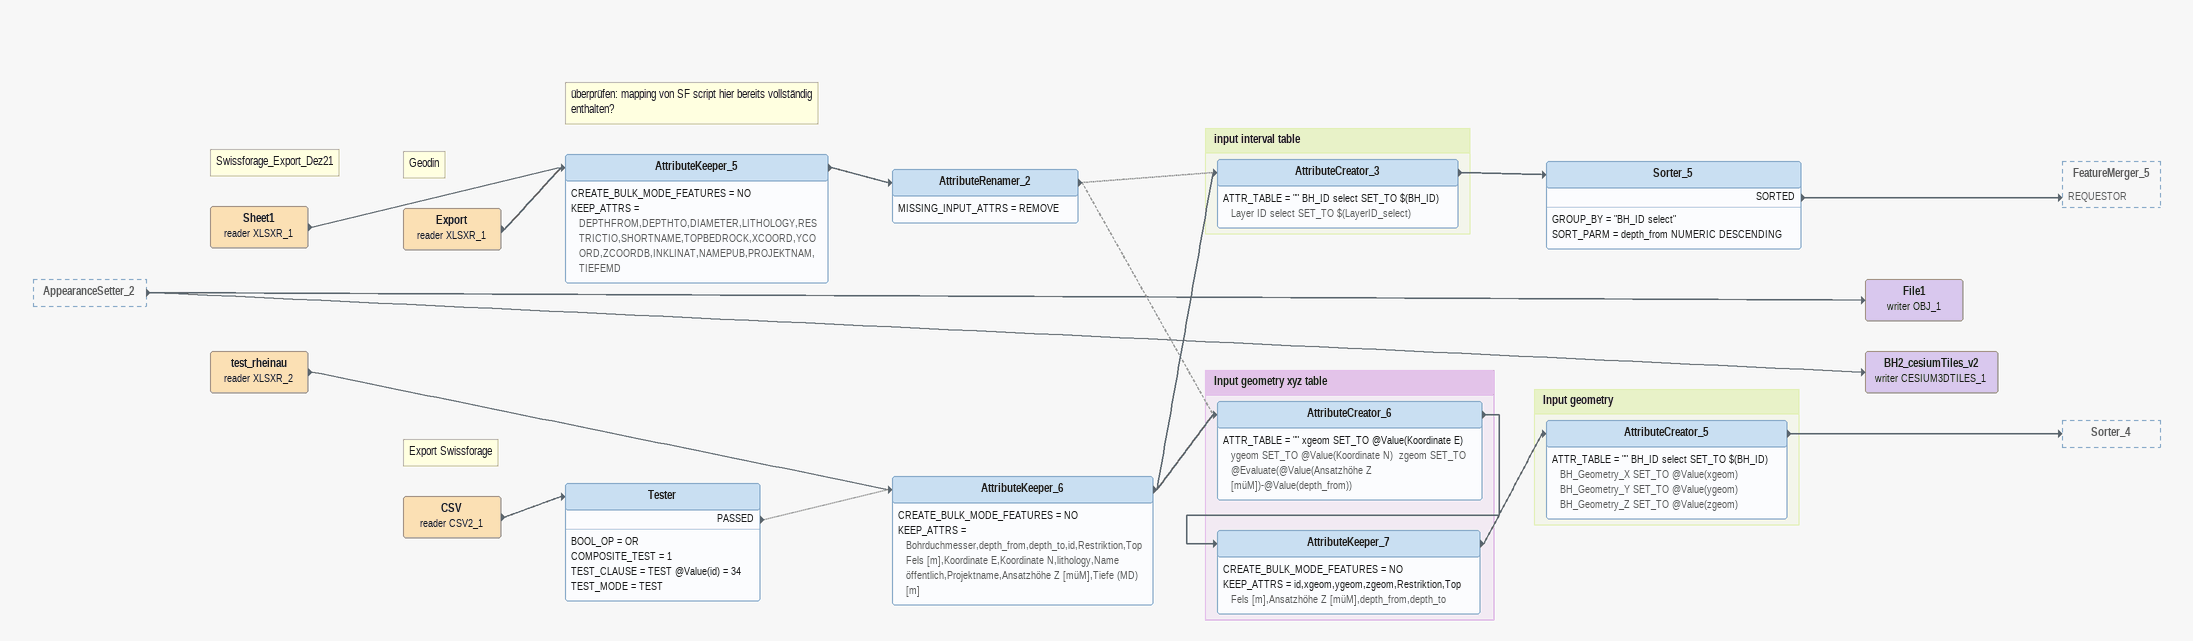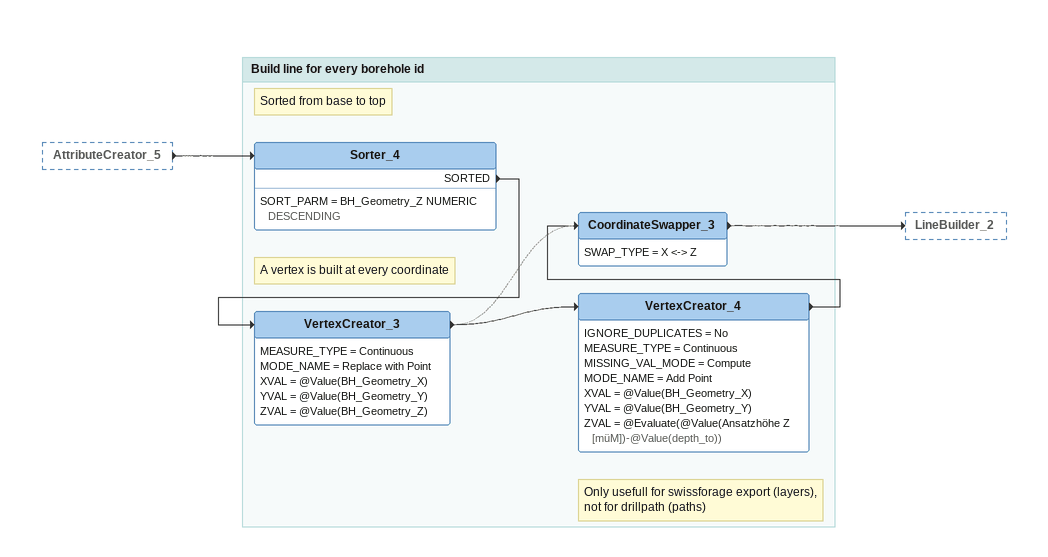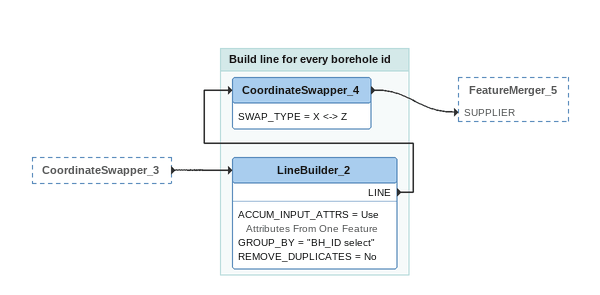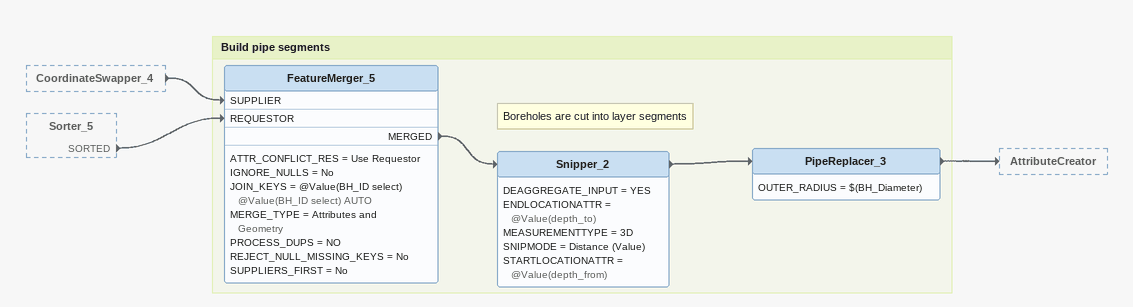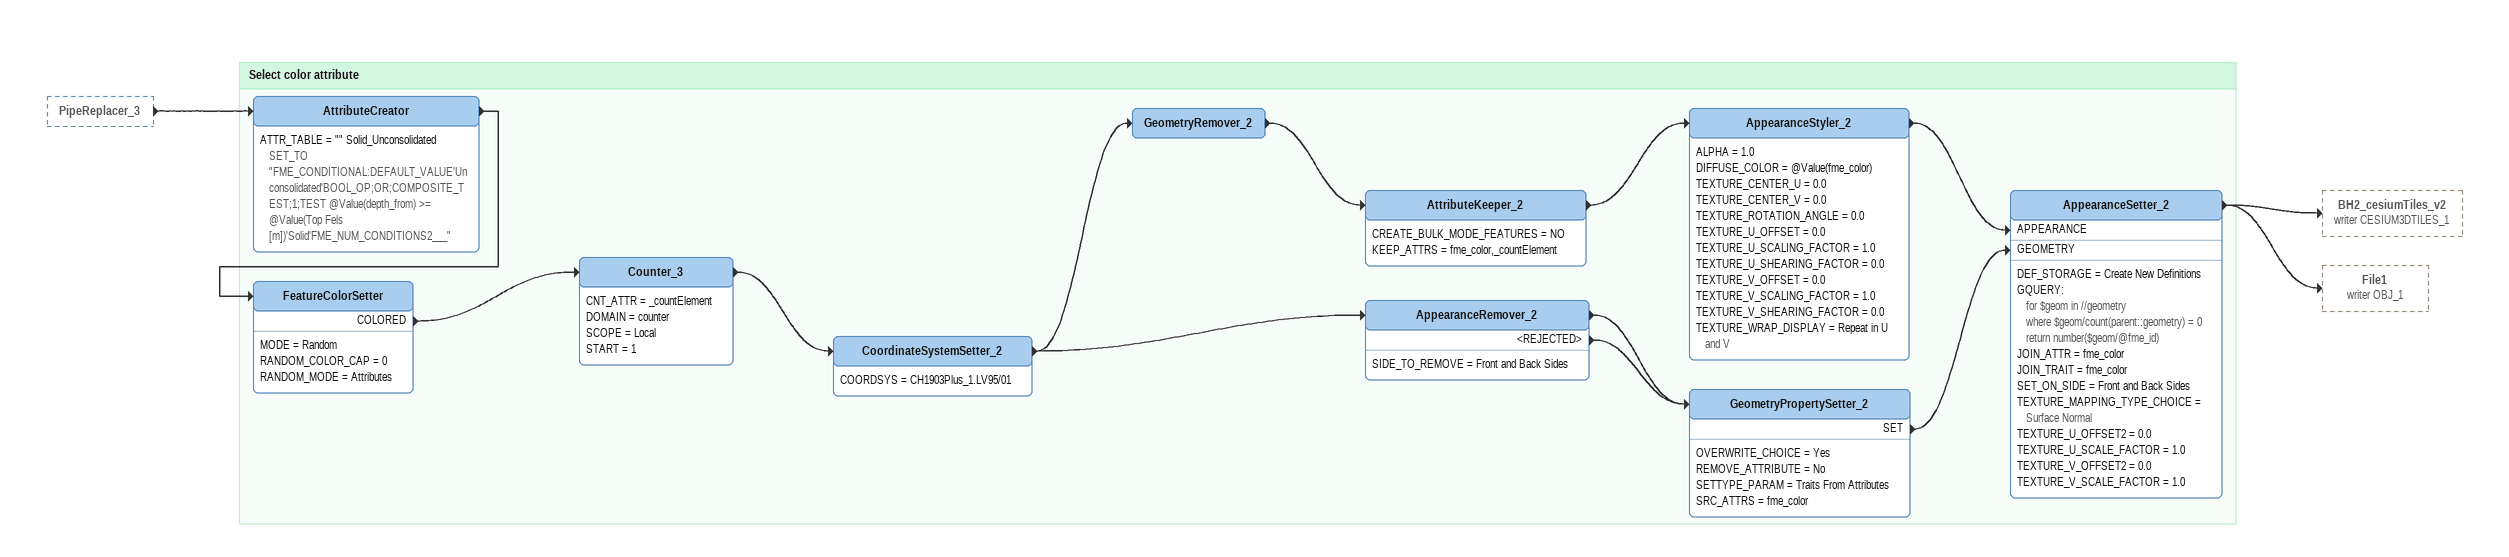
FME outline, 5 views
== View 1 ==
AppearanceSetter_2 [outside]
    -> BH2_cesiumTiles_v2 (writer CESIUM3DTILES_1)
    -> File1 (writer OBJ_1)
Note: Swissforage_Export_Dez21
Sheet1 (reader XLSXR_1)
    -> AttributeKeeper_5
test_rheinau (reader XLSXR_2)
    -> AttributeKeeper_6
Note: Geodin
Export (reader XLSXR_1)
    -> AttributeKeeper_5
Note: überprüfen: mapping von SF script hier bereits vollständig enthalten?
AttributeKeeper_5
    CREATE_BULK_MODE_FEATURES = NO
    KEEP_ATTRS = DEPTHFROM,DEPTHTO,DIAMETER,LITHOLOGY,RESTRICTIO,SHORTNAME,TOPBEDROCK,XCOORD,YCOORD,ZCOORDB,INKLINAT,NAMEPUB,PROJEKTNAM,TIEFEMD
    -> AttributeRenamer_2
AttributeRenamer_2
    MISSING_INPUT_ATTRS = REMOVE
    -> AttributeCreator_6 [off]
    -> AttributeCreator_3 [off]
Note: Export Swissforage
CSV (reader CSV2_1)
    -> Tester
Tester
    BOOL_OP = OR
    COMPOSITE_TEST = 1
    TEST_CLAUSE = TEST @Value(id) = 34
    TEST_MODE = TEST
    PASSED -> AttributeKeeper_6 [off]
AttributeKeeper_6
    CREATE_BULK_MODE_FEATURES = NO
    KEEP_ATTRS = Bohrduchmesser,depth_from,depth_to,id,Restriktion,Top Fels [m],Koordinate E,Koordinate N,lithology,Name öffentlich,Projektname,Ansatzhöhe Z [müM],Tiefe (MD) [m]
    -> AttributeCreator_6
    -> AttributeCreator_3
Sorter_5
    GROUP_BY = "BH_ID select"
    SORT_PARM = depth_from NUMERIC DESCENDING
    SORTED -> FeatureMerger_5 [REQUESTOR]
File1 (writer OBJ_1)
BH2_cesiumTiles_v2 (writer CESIUM3DTILES_1)

Bookmark: input interval table
AttributeCreator_3
    ATTR_TABLE = "" BH_ID select SET_TO $(BH_ID)  Layer ID select SET_TO $(LayerID_select)
    -> Sorter_5

Bookmark: Input geometry xyz table
AttributeCreator_6
    ATTR_TABLE = "" xgeom SET_TO @Value(Koordinate E)  ygeom SET_TO @Value(Koordinate N)  zgeom SET_TO @Evaluate(@Value(Ansatzhöhe Z [müM])-@Value(depth_from))
    -> AttributeKeeper_7
AttributeKeeper_7
    CREATE_BULK_MODE_FEATURES = NO
    KEEP_ATTRS = id,xgeom,ygeom,zgeom,Restriktion,Top Fels [m],Ansatzhöhe Z [müM],depth_from,depth_to
    -> AttributeCreator_5

Bookmark: Input geometry
AttributeCreator_5
    ATTR_TABLE = "" BH_ID select SET_TO $(BH_ID)  BH_Geometry_X SET_TO @Value(xgeom)  BH_Geometry_Y SET_TO @Value(ygeom)  BH_Geometry_Z SET_TO @Value(zgeom)
    -> Sorter_4

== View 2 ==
AttributeCreator_5 [outside]
    -> Sorter_4

Bookmark: Build line for every borehole id
Note: Sorted from base to top
Sorter_4
    SORT_PARM = BH_Geometry_Z NUMERIC DESCENDING
    SORTED -> VertexCreator_3
Note: A vertex is built at every coordinate
VertexCreator_3
    MEASURE_TYPE = Continuous
    MODE_NAME = Replace with Point
    XVAL = @Value(BH_Geometry_X)
    YVAL = @Value(BH_Geometry_Y)
    ZVAL = @Value(BH_Geometry_Z)
    -> CoordinateSwapper_3 [off]
    -> VertexCreator_4
Note: Only usefull for swissforage export (layers), not for drillpath (paths)
VertexCreator_4
    IGNORE_DUPLICATES = No
    MEASURE_TYPE = Continuous
    MISSING_VAL_MODE = Compute
    MODE_NAME = Add Point
    XVAL = @Value(BH_Geometry_X)
    YVAL = @Value(BH_Geometry_Y)
    ZVAL = @Evaluate(@Value(Ansatzhöhe Z [müM])-@Value(depth_to))
    -> CoordinateSwapper_3
CoordinateSwapper_3
    SWAP_TYPE = X <-> Z
    -> LineBuilder_2

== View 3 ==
CoordinateSwapper_3 [outside]
    -> LineBuilder_2

Bookmark: Build line for every borehole id
LineBuilder_2
    ACCUM_INPUT_ATTRS = Use Attributes From One Feature
    GROUP_BY = "BH_ID select"
    REMOVE_DUPLICATES = No
    LINE -> CoordinateSwapper_4
CoordinateSwapper_4
    SWAP_TYPE = X <-> Z
    -> FeatureMerger_5 [SUPPLIER]

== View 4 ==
CoordinateSwapper_4 [outside]
    -> FeatureMerger_5 [SUPPLIER]
Sorter_5 [outside]
    SORTED -> FeatureMerger_5 [REQUESTOR]

Bookmark: Build pipe segments
FeatureMerger_5
    ATTR_CONFLICT_RES = Use Requestor
    IGNORE_NULLS = No
    JOIN_KEYS = @Value(BH_ID select) @Value(BH_ID select) AUTO
    MERGE_TYPE = Attributes and Geometry
    PROCESS_DUPS = NO
    REJECT_NULL_MISSING_KEYS = No
    SUPPLIERS_FIRST = No
    MERGED -> Snipper_2
Note: Boreholes are cut into layer segments
Snipper_2
    DEAGGREGATE_INPUT = YES
    ENDLOCATIONATTR = @Value(depth_to)
    MEASUREMENTTYPE = 3D
    SNIPMODE = Distance (Value)
    STARTLOCATIONATTR = @Value(depth_from)
    -> PipeReplacer_3
PipeReplacer_3
    OUTER_RADIUS = $(BH_Diameter)
    -> AttributeCreator

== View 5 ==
PipeReplacer_3 [outside]
    -> AttributeCreator

Bookmark: Select color attribute
AttributeCreator
    ATTR_TABLE = "" Solid_Unconsolidated SET_TO "FME_CONDITIONAL:DEFAULT_VALUE'Unconsolidated'BOOL_OP;OR;COMPOSITE_TEST;1;TEST @Value(depth_from) >= @Value(Top Fels [m])'Solid'FME_NUM_CONDITIONS2___"
    -> FeatureColorSetter
FeatureColorSetter
    MODE = Random
    RANDOM_COLOR_CAP = 0
    RANDOM_MODE = Attributes
    COLORED -> Counter_3
Counter_3
    CNT_ATTR = _countElement
    DOMAIN = counter
    SCOPE = Local
    START = 1
    -> CoordinateSystemSetter_2
CoordinateSystemSetter_2
    COORDSYS = CH1903Plus_1.LV95/01
    -> AppearanceRemover_2
    -> GeometryRemover_2
GeometryRemover_2
    -> AttributeKeeper_2
AttributeKeeper_2
    CREATE_BULK_MODE_FEATURES = NO
    KEEP_ATTRS = fme_color,_countElement
    -> AppearanceStyler_2
AppearanceStyler_2
    ALPHA = 1.0
    DIFFUSE_COLOR = @Value(fme_color)
    TEXTURE_CENTER_U = 0.0
    TEXTURE_CENTER_V = 0.0
    TEXTURE_ROTATION_ANGLE = 0.0
    TEXTURE_U_OFFSET = 0.0
    TEXTURE_U_SCALING_FACTOR = 1.0
    TEXTURE_U_SHEARING_FACTOR = 0.0
    TEXTURE_V_OFFSET = 0.0
    TEXTURE_V_SCALING_FACTOR = 1.0
    TEXTURE_V_SHEARING_FACTOR = 0.0
    TEXTURE_WRAP_DISPLAY = Repeat in U and V
    -> AppearanceSetter_2 [APPEARANCE]
AppearanceRemover_2
    SIDE_TO_REMOVE = Front and Back Sides
    -> GeometryPropertySetter_2
    <REJECTED> -> GeometryPropertySetter_2
GeometryPropertySetter_2
    OVERWRITE_CHOICE = Yes
    REMOVE_ATTRIBUTE = No
    SETTYPE_PARAM = Traits From Attributes
    SRC_ATTRS = fme_color
    SET -> AppearanceSetter_2 [GEOMETRY]
AppearanceSetter_2
    DEF_STORAGE = Create New Definitions
    GQUERY:
      for $geom in //geometry
      where $geom/count(parent::geometry) = 0
      return number($geom/@fme_id)
    JOIN_ATTR = fme_color
    JOIN_TRAIT = fme_color
    SET_ON_SIDE = Front and Back Sides
    TEXTURE_MAPPING_TYPE_CHOICE = Surface Normal
    TEXTURE_U_OFFSET2 = 0.0
    TEXTURE_U_SCALE_FACTOR = 1.0
    TEXTURE_V_OFFSET2 = 0.0
    TEXTURE_V_SCALE_FACTOR = 1.0
    -> BH2_cesiumTiles_v2 (writer CESIUM3DTILES_1)
    -> File1 (writer OBJ_1)
